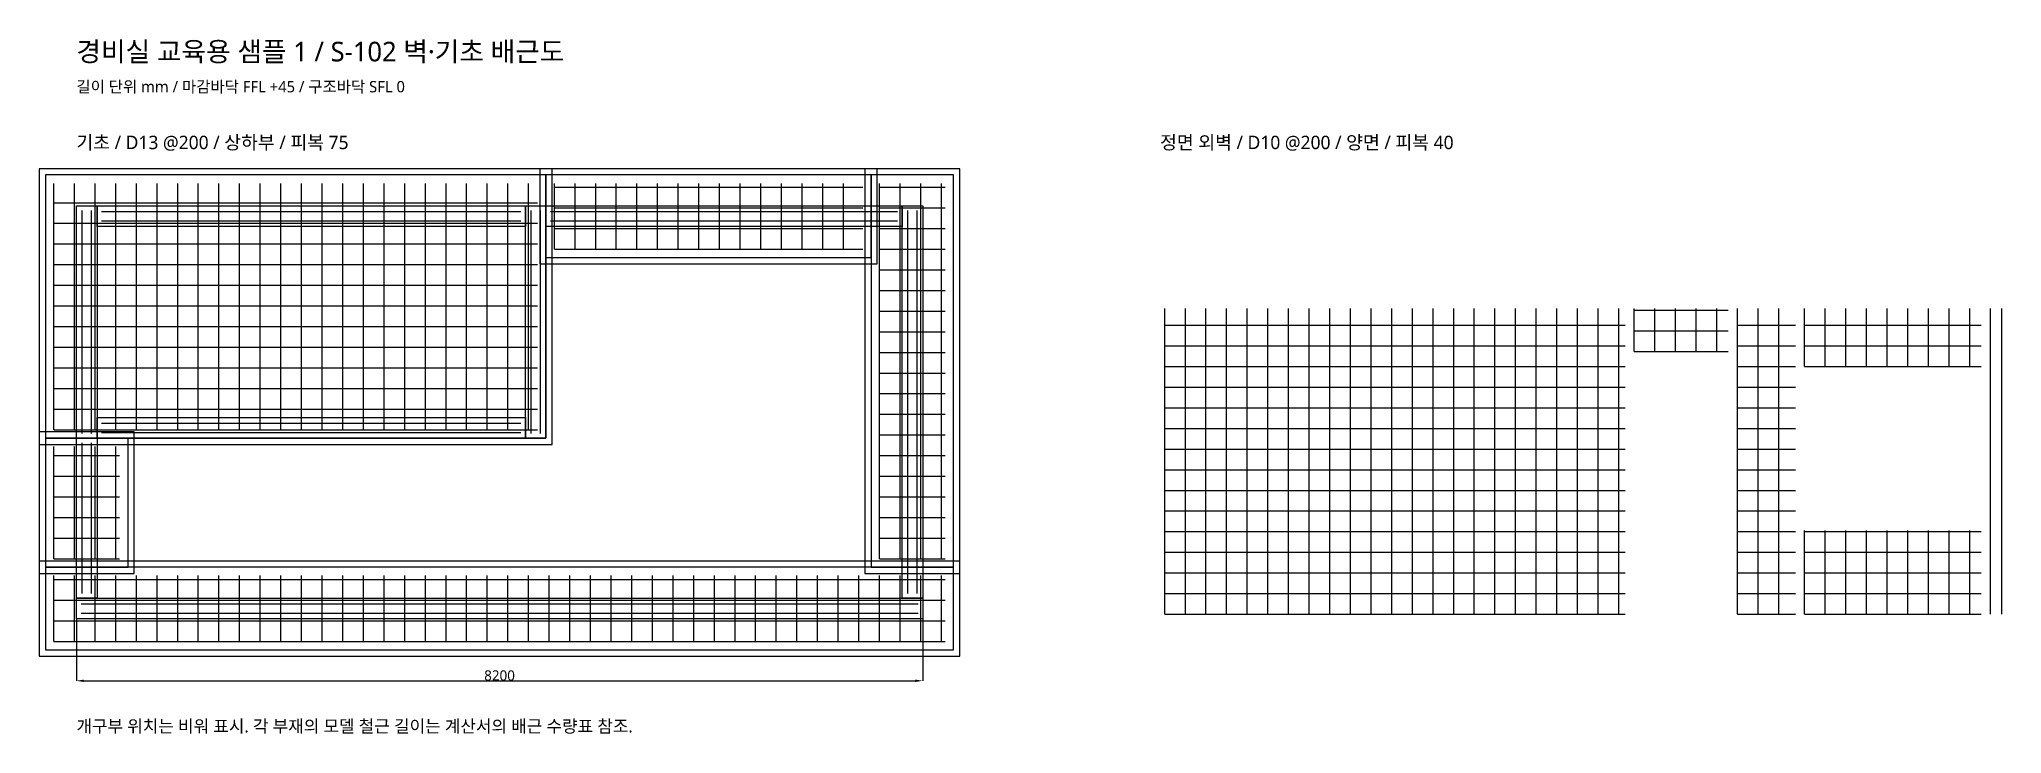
# Model space of a CAD drawing. Header units: millimetres. Extents: x -360 to 18655, y -1113 to 5614.
import ezdxf

# ---------------------------------------------------------------- set-up
doc = ezdxf.new("R2010")
doc.units = ezdxf.units.MM
for name, color, linetype in [('BUILDING', 8, 'Continuous'), ('DIM', 7, 'Continuous'), ('REBAR', 1, 'Continuous'), ('TEXT', 7, 'Continuous')]:
    doc.layers.add(name, color=color, linetype=linetype)
doc.styles.add('KOREAN', font='malgun.ttf')
doc.dimstyles.get("Standard").update_dxf_attribs({"dimtxt": 2.5, "dimasz": 2.5, "dimexe": 1.25, "dimexo": 0.625, "dimtad": 1, "dimcen": 2.5, "dimazin": 3, "dimtfac": 1, "dimtmove": 0, "dimatfit": 3})

msp = doc.modelspace()

# ---------------------------------------------------------------- linework, layer by layer
at = {"layer": 'BUILDING'}
for p, q in [((4610, 4360), (-360, 4360)), ((-360, 4360), (-360, 1690)), ((4550, 4300), (-300, 4300)), ((-300, 4300), (-300, 1750)), ((7760, 4360), (4490, 4360)), ((4490, 4360), (4490, 3440)), ((4550, 1750), (4550, 4300)), ((7700, 4300), (4550, 4300)), ((4550, 4300), (4550, 3500)), ((4610, 1690), (4610, 4360)), ((8560, 4360), (7640, 4360)), ((7640, 4360), (7640, 440)), ((8500, 4300), (7700, 4300)), ((7700, 4300), (7700, 500)), ((7700, 3500), (7700, 4300)), ((7760, 3440), (7760, 4360)), ((8500, 500), (8500, 4300)), ((8560, 440), (8560, 4360)), ((0, 4000), (164.706, 4000)), ((0, 3602.941), (0, 4000)), ((164.706, 4000), (200, 4000)), ((200, 4000), (200, 2147.059)), ((200, 4000), (3617.647, 4000)), ((200, 3964.706), (200, 4000)), ((3617.647, 4000), (4350, 4000)), ((4350, 4000), (4514.706, 4000)), ((4350, 3602.941), (4350, 4000)), ((4350, 4000), (4350, 3835.294)), ((4514.706, 4000), (4550, 4000)), ((4550, 4000), (4550, 2147.059)), ((4550, 4000), (6521.429, 4000)), ((4550, 3914.286), (4550, 4000)), ((6521.429, 4000), (8000, 4000)), ((8000, 4000), (8114.286, 4000)), ((8000, 2371.429), (8000, 4000)), ((8000, 4000), (8000, 3885.714)), ((8114.286, 4000), (8200, 4000)), ((8200, 4000), (8200, 1828.571)), ((200, 3800), (200, 3964.706)), ((4350, 3835.294), (4350, 3800)), ((4550, 3800), (4550, 3914.286)), ((8000, 3885.714), (8000, 3800)), ((932.353, 3800), (200, 3800)), ((4350, 3800), (932.353, 3800)), ((6028.572, 3800), (4550, 3800)), ((8000, 3800), (6028.572, 3800)), ((0, 1750), (0, 3602.941)), ((4350, 1750), (4350, 3602.941)), ((4490, 3440), (7760, 3440)), ((4550, 3500), (7700, 3500)), ((8000, 200), (8000, 2371.429)), ((200, 2147.059), (200, 1750)), ((4550, 2147.059), (4550, 1750)), ((200, 1950), (3617.647, 1950)), ((200, 1914.706), (200, 1950)), ((200, 1750), (200, 1914.706)), ((3617.647, 1950), (4350, 1950)), ((4350, 1950), (4350, 1785.294)), ((560, 1810), (-360, 1810)), ((-360, 1810), (-360, 440)), ((-300, 1750), (4550, 1750)), ((500, 1750), (-300, 1750)), ((-300, 1750), (-300, 500)), ((35.294, 1750), (0, 1750)), ((0, 1750), (114.286, 1750)), ((0, 1085.714), (0, 1750)), ((200, 1750), (35.294, 1750)), ((114.286, 1750), (200, 1750)), ((932.353, 1750), (200, 1750)), ((200, 1750), (200, 864.286)), ((500, 500), (500, 1750)), ((560, 440), (560, 1810)), ((4350, 1750), (932.353, 1750)), ((4350, 1785.294), (4350, 1750)), ((4385.294, 1750), (4350, 1750)), ((4550, 1750), (4385.294, 1750)), ((8200, 1828.571), (8200, 200)), ((-360, 1690), (4610, 1690)), ((0, 200), (0, 1085.714)), ((200, 864.286), (200, 200)), ((8560, 560), (-360, 560)), ((-360, 560), (-360, -360)), ((-360, 440), (560, 440)), ((8500, 500), (-300, 500)), ((-300, 500), (-300, -300)), ((-300, 500), (500, 500)), ((7640, 440), (8560, 440)), ((7700, 500), (8500, 500)), ((8500, -300), (8500, 500)), ((8560, -360), (8560, 560)), ((0, 200), (4685.714, 200)), ((0, 114.286), (0, 200)), ((85.714, 200), (0, 200)), ((200, 200), (85.714, 200)), ((4685.714, 200), (8200, 200)), ((8085.714, 200), (8000, 200)), ((8200, 200), (8085.714, 200)), ((8200, 200), (8200, 85.714)), ((0, 0), (0, 114.286)), ((8200, 85.714), (8200, 0)), ((3514.286, 0), (0, 0)), ((8200, 0), (3514.286, 0)), ((-360, -360), (8560, -360)), ((-300, -300), (8500, -300))]:
    msp.add_line(p, q, dxfattribs=at)
at = {"layer": 'REBAR'}
for p, q in [((-218.65, 1831.35), (-218.65, 4218.65)), ((-218.65, 1831.35), (-218.65, 4218.65)), ((-18.65, 1831.35), (-18.65, 4218.65)), ((-18.65, 1831.35), (-18.65, 4218.65)), ((181.35, 1831.35), (181.35, 4218.65)), ((181.35, 1831.35), (181.35, 4218.65)), ((381.35, 1831.35), (381.35, 4218.65)), ((381.35, 1831.35), (381.35, 4218.65)), ((581.35, 1831.35), (581.35, 4218.65)), ((581.35, 1831.35), (581.35, 4218.65)), ((781.35, 1831.35), (781.35, 4218.65)), ((781.35, 1831.35), (781.35, 4218.65)), ((981.35, 1831.35), (981.35, 4218.65)), ((981.35, 1831.35), (981.35, 4218.65)), ((1181.35, 1831.35), (1181.35, 4218.65)), ((1181.35, 1831.35), (1181.35, 4218.65)), ((1381.35, 1831.35), (1381.35, 4218.65)), ((1381.35, 1831.35), (1381.35, 4218.65)), ((1581.35, 1831.35), (1581.35, 4218.65)), ((1581.35, 1831.35), (1581.35, 4218.65)), ((1781.35, 1831.35), (1781.35, 4218.65)), ((1781.35, 1831.35), (1781.35, 4218.65)), ((1981.35, 1831.35), (1981.35, 4218.65)), ((1981.35, 1831.35), (1981.35, 4218.65)), ((2181.35, 1831.35), (2181.35, 4218.65)), ((2181.35, 1831.35), (2181.35, 4218.65)), ((2381.35, 1831.35), (2381.35, 4218.65)), ((2381.35, 1831.35), (2381.35, 4218.65)), ((2581.35, 1831.35), (2581.35, 4218.65)), ((2581.35, 1831.35), (2581.35, 4218.65)), ((2781.35, 1831.35), (2781.35, 4218.65)), ((2781.35, 1831.35), (2781.35, 4218.65)), ((2981.35, 1831.35), (2981.35, 4218.65)), ((2981.35, 1831.35), (2981.35, 4218.65)), ((3181.35, 1831.35), (3181.35, 4218.65)), ((3181.35, 1831.35), (3181.35, 4218.65)), ((3381.35, 1831.35), (3381.35, 4218.65)), ((3381.35, 1831.35), (3381.35, 4218.65)), ((3581.35, 1831.35), (3581.35, 4218.65)), ((3581.35, 1831.35), (3581.35, 4218.65)), ((3781.35, 1831.35), (3781.35, 4218.65)), ((3781.35, 1831.35), (3781.35, 4218.65)), ((3981.35, 1831.35), (3981.35, 4218.65)), ((3981.35, 1831.35), (3981.35, 4218.65)), ((4181.35, 1831.35), (4181.35, 4218.65)), ((4181.35, 1831.35), (4181.35, 4218.65)), ((4381.35, 1831.35), (4381.35, 4218.65)), ((4381.35, 1831.35), (4381.35, 4218.65)), ((4631.35, 3581.35), (4631.35, 4218.65)), ((4631.35, 3581.35), (4631.35, 4218.65)), ((4831.35, 3581.35), (4831.35, 4218.65)), ((4831.35, 3581.35), (4831.35, 4218.65)), ((5031.35, 3581.35), (5031.35, 4218.65)), ((5031.35, 3581.35), (5031.35, 4218.65)), ((5231.35, 3581.35), (5231.35, 4218.65)), ((5231.35, 3581.35), (5231.35, 4218.65)), ((5431.35, 3581.35), (5431.35, 4218.65)), ((5431.35, 3581.35), (5431.35, 4218.65)), ((5631.35, 3581.35), (5631.35, 4218.65)), ((5631.35, 3581.35), (5631.35, 4218.65)), ((5831.35, 3581.35), (5831.35, 4218.65)), ((5831.35, 3581.35), (5831.35, 4218.65)), ((6031.35, 3581.35), (6031.35, 4218.65)), ((6031.35, 3581.35), (6031.35, 4218.65)), ((6231.35, 3581.35), (6231.35, 4218.65)), ((6231.35, 3581.35), (6231.35, 4218.65)), ((6431.35, 3581.35), (6431.35, 4218.65)), ((6431.35, 3581.35), (6431.35, 4218.65)), ((6631.35, 3581.35), (6631.35, 4218.65)), ((6631.35, 3581.35), (6631.35, 4218.65)), ((6831.35, 3581.35), (6831.35, 4218.65)), ((6831.35, 3581.35), (6831.35, 4218.65)), ((7031.35, 3581.35), (7031.35, 4218.65)), ((7031.35, 3581.35), (7031.35, 4218.65)), ((7231.35, 3581.35), (7231.35, 4218.65)), ((7231.35, 3581.35), (7231.35, 4218.65)), ((7431.35, 3581.35), (7431.35, 4218.65)), ((7431.35, 3581.35), (7431.35, 4218.65)), ((7781.35, 581.35), (7781.35, 4218.65)), ((7781.35, 581.35), (7781.35, 4218.65)), ((7981.35, 581.35), (7981.35, 4218.65)), ((7981.35, 581.35), (7981.35, 4218.65)), ((8181.35, 581.35), (8181.35, 4218.65)), ((8181.35, 581.35), (8181.35, 4218.65)), ((8381.35, 581.35), (8381.35, 4218.65)), ((8381.35, 581.35), (8381.35, 4218.65)), ((-218.65, 4031.35), (4468.65, 4031.35)), ((-218.65, 4031.35), (4468.65, 4031.35)), ((4631.35, 4181.35), (7618.65, 4181.35)), ((4631.35, 4181.35), (7618.65, 4181.35)), ((7781.35, 4181.35), (8418.65, 4181.35)), ((7781.35, 4181.35), (8418.65, 4181.35)), ((-218.65, 3831.35), (4468.65, 3831.35)), ((-218.65, 3831.35), (4468.65, 3831.35)), ((54.765, 1794.765), (54.765, 3955.235)), ((54.765, 1794.765), (54.765, 3955.235)), ((54.765, 1794.765), (54.765, 3955.235)), ((54.765, 1794.765), (54.765, 3955.235)), ((145.235, 1794.765), (145.235, 3955.235)), ((145.235, 1794.765), (145.235, 3955.235)), ((145.235, 1794.765), (145.235, 3955.235)), ((145.235, 1794.765), (145.235, 3955.235)), ((244.765, 3945.235), (4305.235, 3945.235)), ((244.765, 3945.235), (4305.235, 3945.235)), ((244.765, 3945.235), (4305.235, 3945.235)), ((244.765, 3945.235), (4305.235, 3945.235)), ((244.765, 3854.765), (4305.235, 3854.765)), ((244.765, 3854.765), (4305.235, 3854.765)), ((244.765, 3854.765), (4305.235, 3854.765)), ((244.765, 3854.765), (4305.235, 3854.765)), ((4404.765, 1794.765), (4404.765, 3955.235)), ((4404.765, 1794.765), (4404.765, 3955.235)), ((4404.765, 1794.765), (4404.765, 3955.235)), ((4404.765, 1794.765), (4404.765, 3955.235)), ((4495.235, 1794.765), (4495.235, 3955.235)), ((4495.235, 1794.765), (4495.235, 3955.235)), ((4495.235, 1794.765), (4495.235, 3955.235)), ((4495.235, 1794.765), (4495.235, 3955.235)), ((4594.765, 3945.235), (7955.235, 3945.235)), ((4594.765, 3945.235), (7955.235, 3945.235)), ((4594.765, 3854.765), (7955.235, 3854.765)), ((4594.765, 3854.765), (7955.235, 3854.765)), ((4631.35, 3981.35), (7618.65, 3981.35)), ((4631.35, 3981.35), (7618.65, 3981.35)), ((7781.35, 3981.35), (8418.65, 3981.35)), ((7781.35, 3981.35), (8418.65, 3981.35)), ((8054.765, 244.765), (8054.765, 3955.235)), ((8054.765, 244.765), (8054.765, 3955.235)), ((8145.235, 244.765), (8145.235, 3955.235)), ((8145.235, 244.765), (8145.235, 3955.235)), ((-218.65, 3631.35), (4468.65, 3631.35)), ((-218.65, 3631.35), (4468.65, 3631.35)), ((4631.35, 3781.35), (7618.65, 3781.35)), ((4631.35, 3781.35), (7618.65, 3781.35)), ((7781.35, 3781.35), (8418.65, 3781.35)), ((7781.35, 3781.35), (8418.65, 3781.35)), ((-218.65, 3431.35), (4468.65, 3431.35)), ((-218.65, 3431.35), (4468.65, 3431.35)), ((4631.35, 3581.35), (7618.65, 3581.35)), ((4631.35, 3581.35), (7618.65, 3581.35)), ((7781.35, 3581.35), (8418.65, 3581.35)), ((7781.35, 3581.35), (8418.65, 3581.35)), ((7781.35, 3381.35), (8418.65, 3381.35)), ((7781.35, 3381.35), (8418.65, 3381.35)), ((-218.65, 3231.35), (4468.65, 3231.35)), ((-218.65, 3231.35), (4468.65, 3231.35)), ((7781.35, 3181.35), (8418.65, 3181.35)), ((7781.35, 3181.35), (8418.65, 3181.35)), ((-218.65, 3031.35), (4468.65, 3031.35)), ((-218.65, 3031.35), (4468.65, 3031.35)), ((7781.35, 2981.35), (8418.65, 2981.35)), ((7781.35, 2981.35), (8418.65, 2981.35)), ((10544.765, 44.765), (10544.765, 3005.235)), ((10544.765, 44.765), (10544.765, 3005.235)), ((10744.765, 44.765), (10744.765, 3005.235)), ((10744.765, 44.765), (10744.765, 3005.235)), ((10944.765, 44.765), (10944.765, 3005.235)), ((10944.765, 44.765), (10944.765, 3005.235)), ((11144.765, 44.765), (11144.765, 3005.235)), ((11144.765, 44.765), (11144.765, 3005.235)), ((11344.765, 44.765), (11344.765, 3005.235)), ((11344.765, 44.765), (11344.765, 3005.235)), ((11544.765, 44.765), (11544.765, 3005.235)), ((11544.765, 44.765), (11544.765, 3005.235)), ((11744.765, 44.765), (11744.765, 3005.235)), ((11744.765, 44.765), (11744.765, 3005.235)), ((11944.765, 44.765), (11944.765, 3005.235)), ((11944.765, 44.765), (11944.765, 3005.235)), ((12144.765, 44.765), (12144.765, 3005.235)), ((12144.765, 44.765), (12144.765, 3005.235)), ((12344.765, 44.765), (12344.765, 3005.235)), ((12344.765, 44.765), (12344.765, 3005.235)), ((12544.765, 44.765), (12544.765, 3005.235)), ((12544.765, 44.765), (12544.765, 3005.235)), ((12744.765, 44.765), (12744.765, 3005.235)), ((12744.765, 44.765), (12744.765, 3005.235)), ((12944.765, 44.765), (12944.765, 3005.235)), ((12944.765, 44.765), (12944.765, 3005.235)), ((13144.765, 44.765), (13144.765, 3005.235)), ((13144.765, 44.765), (13144.765, 3005.235)), ((13344.765, 44.765), (13344.765, 3005.235)), ((13344.765, 44.765), (13344.765, 3005.235)), ((13544.765, 44.765), (13544.765, 3005.235)), ((13544.765, 44.765), (13544.765, 3005.235)), ((13744.765, 44.765), (13744.765, 3005.235)), ((13744.765, 44.765), (13744.765, 3005.235)), ((13944.765, 44.765), (13944.765, 3005.235)), ((13944.765, 44.765), (13944.765, 3005.235)), ((14144.765, 44.765), (14144.765, 3005.235)), ((14144.765, 44.765), (14144.765, 3005.235)), ((14344.765, 44.765), (14344.765, 3005.235)), ((14344.765, 44.765), (14344.765, 3005.235)), ((14544.765, 44.765), (14544.765, 3005.235)), ((14544.765, 44.765), (14544.765, 3005.235)), ((14744.765, 44.765), (14744.765, 3005.235)), ((14744.765, 44.765), (14744.765, 3005.235)), ((14944.765, 44.765), (14944.765, 3005.235)), ((14944.765, 44.765), (14944.765, 3005.235)), ((15094.765, 2589.765), (15094.765, 3005.235)), ((15094.765, 2589.765), (15094.765, 3005.235)), ((15094.765, 2989.765), (16005.235, 2989.765)), ((15094.765, 2989.765), (16005.235, 2989.765)), ((15294.765, 2589.765), (15294.765, 3005.235)), ((15294.765, 2589.765), (15294.765, 3005.235)), ((15494.765, 2589.765), (15494.765, 3005.235)), ((15494.765, 2589.765), (15494.765, 3005.235)), ((15694.765, 2589.765), (15694.765, 3005.235)), ((15694.765, 2589.765), (15694.765, 3005.235)), ((15894.765, 2589.765), (15894.765, 3005.235)), ((15894.765, 2589.765), (15894.765, 3005.235)), ((16094.765, 44.765), (16094.765, 3005.235)), ((16094.765, 44.765), (16094.765, 3005.235)), ((16294.765, 44.765), (16294.765, 3005.235)), ((16294.765, 44.765), (16294.765, 3005.235)), ((16494.765, 44.765), (16494.765, 3005.235)), ((16494.765, 44.765), (16494.765, 3005.235)), ((16744.765, 2444.765), (16744.765, 3005.235)), ((16744.765, 2444.765), (16744.765, 3005.235)), ((16944.765, 2444.765), (16944.765, 3005.235)), ((16944.765, 2444.765), (16944.765, 3005.235)), ((17144.765, 2444.765), (17144.765, 3005.235)), ((17144.765, 2444.765), (17144.765, 3005.235)), ((17344.765, 2444.765), (17344.765, 3005.235)), ((17344.765, 2444.765), (17344.765, 3005.235)), ((17544.765, 2444.765), (17544.765, 3005.235)), ((17544.765, 2444.765), (17544.765, 3005.235)), ((17744.765, 2444.765), (17744.765, 3005.235)), ((17744.765, 2444.765), (17744.765, 3005.235)), ((17944.765, 2444.765), (17944.765, 3005.235)), ((17944.765, 2444.765), (17944.765, 3005.235)), ((18144.765, 2444.765), (18144.765, 3005.235)), ((18144.765, 2444.765), (18144.765, 3005.235)), ((18344.765, 2444.765), (18344.765, 3005.235)), ((18344.765, 2444.765), (18344.765, 3005.235)), ((18544.765, 44.765), (18544.765, 3005.235)), ((18655.235, 44.765), (18655.235, 3005.235)), ((-218.65, 2831.35), (4468.65, 2831.35)), ((-218.65, 2831.35), (4468.65, 2831.35)), ((7781.35, 2781.35), (8418.65, 2781.35)), ((7781.35, 2781.35), (8418.65, 2781.35)), ((10544.765, 2844.765), (15005.235, 2844.765)), ((10544.765, 2844.765), (15005.235, 2844.765)), ((15094.765, 2789.765), (16005.235, 2789.765)), ((15094.765, 2789.765), (16005.235, 2789.765)), ((16094.765, 2844.765), (16655.235, 2844.765)), ((16094.765, 2844.765), (16655.235, 2844.765)), ((16744.765, 2844.765), (18455.235, 2844.765)), ((16744.765, 2844.765), (18455.235, 2844.765)), ((-218.65, 2631.35), (4468.65, 2631.35)), ((-218.65, 2631.35), (4468.65, 2631.35)), ((7781.35, 2581.35), (8418.65, 2581.35)), ((7781.35, 2581.35), (8418.65, 2581.35)), ((10544.765, 2644.765), (15005.235, 2644.765)), ((10544.765, 2644.765), (15005.235, 2644.765)), ((15094.765, 2589.765), (16005.235, 2589.765)), ((15094.765, 2589.765), (16005.235, 2589.765)), ((16094.765, 2644.765), (16655.235, 2644.765)), ((16094.765, 2644.765), (16655.235, 2644.765)), ((16744.765, 2644.765), (18455.235, 2644.765)), ((16744.765, 2644.765), (18455.235, 2644.765)), ((-218.65, 2431.35), (4468.65, 2431.35)), ((-218.65, 2431.35), (4468.65, 2431.35)), ((7781.35, 2381.35), (8418.65, 2381.35)), ((7781.35, 2381.35), (8418.65, 2381.35)), ((10544.765, 2444.765), (15005.235, 2444.765)), ((10544.765, 2444.765), (15005.235, 2444.765)), ((16094.765, 2444.765), (16655.235, 2444.765)), ((16094.765, 2444.765), (16655.235, 2444.765)), ((16744.765, 2444.765), (18455.235, 2444.765)), ((16744.765, 2444.765), (18455.235, 2444.765)), ((-218.65, 2231.35), (4468.65, 2231.35)), ((-218.65, 2231.35), (4468.65, 2231.35)), ((7781.35, 2181.35), (8418.65, 2181.35)), ((7781.35, 2181.35), (8418.65, 2181.35)), ((10544.765, 2244.765), (15005.235, 2244.765)), ((10544.765, 2244.765), (15005.235, 2244.765)), ((16094.765, 2244.765), (16655.235, 2244.765)), ((16094.765, 2244.765), (16655.235, 2244.765)), ((-218.65, 2031.35), (4468.65, 2031.35)), ((-218.65, 2031.35), (4468.65, 2031.35)), ((7781.35, 1981.35), (8418.65, 1981.35)), ((7781.35, 1981.35), (8418.65, 1981.35)), ((10544.765, 2044.765), (15005.235, 2044.765)), ((10544.765, 2044.765), (15005.235, 2044.765)), ((16094.765, 2044.765), (16655.235, 2044.765)), ((16094.765, 2044.765), (16655.235, 2044.765)), ((-218.65, 1831.35), (4468.65, 1831.35)), ((-218.65, 1831.35), (4468.65, 1831.35)), ((244.765, 1895.235), (4305.235, 1895.235)), ((244.765, 1895.235), (4305.235, 1895.235)), ((244.765, 1895.235), (4305.235, 1895.235)), ((244.765, 1895.235), (4305.235, 1895.235)), ((244.765, 1804.765), (4305.235, 1804.765)), ((244.765, 1804.765), (4305.235, 1804.765)), ((244.765, 1804.765), (4305.235, 1804.765)), ((244.765, 1804.765), (4305.235, 1804.765)), ((7781.35, 1781.35), (8418.65, 1781.35)), ((7781.35, 1781.35), (8418.65, 1781.35)), ((10544.765, 1844.765), (15005.235, 1844.765)), ((10544.765, 1844.765), (15005.235, 1844.765)), ((16094.765, 1844.765), (16655.235, 1844.765)), ((16094.765, 1844.765), (16655.235, 1844.765)), ((-218.65, 581.35), (-218.65, 1668.65)), ((-218.65, 581.35), (-218.65, 1668.65)), ((-218.65, 1581.35), (418.65, 1581.35)), ((-218.65, 1581.35), (418.65, 1581.35)), ((-18.65, 581.35), (-18.65, 1668.65)), ((-18.65, 581.35), (-18.65, 1668.65)), ((54.765, 244.765), (54.765, 1705.235)), ((54.765, 244.765), (54.765, 1705.235)), ((145.235, 244.765), (145.235, 1705.235)), ((145.235, 244.765), (145.235, 1705.235)), ((181.35, 581.35), (181.35, 1668.65)), ((181.35, 581.35), (181.35, 1668.65)), ((381.35, 581.35), (381.35, 1668.65)), ((381.35, 581.35), (381.35, 1668.65)), ((7781.35, 1581.35), (8418.65, 1581.35)), ((7781.35, 1581.35), (8418.65, 1581.35)), ((10544.765, 1644.765), (15005.235, 1644.765)), ((10544.765, 1644.765), (15005.235, 1644.765)), ((16094.765, 1644.765), (16655.235, 1644.765)), ((16094.765, 1644.765), (16655.235, 1644.765)), ((-218.65, 1381.35), (418.65, 1381.35)), ((-218.65, 1381.35), (418.65, 1381.35)), ((7781.35, 1381.35), (8418.65, 1381.35)), ((7781.35, 1381.35), (8418.65, 1381.35)), ((10544.765, 1444.765), (15005.235, 1444.765)), ((10544.765, 1444.765), (15005.235, 1444.765)), ((16094.765, 1444.765), (16655.235, 1444.765)), ((16094.765, 1444.765), (16655.235, 1444.765)), ((-218.65, 1181.35), (418.65, 1181.35)), ((-218.65, 1181.35), (418.65, 1181.35)), ((7781.35, 1181.35), (8418.65, 1181.35)), ((7781.35, 1181.35), (8418.65, 1181.35)), ((10544.765, 1244.765), (15005.235, 1244.765)), ((10544.765, 1244.765), (15005.235, 1244.765)), ((16094.765, 1244.765), (16655.235, 1244.765)), ((16094.765, 1244.765), (16655.235, 1244.765)), ((-218.65, 981.35), (418.65, 981.35)), ((-218.65, 981.35), (418.65, 981.35)), ((7781.35, 981.35), (8418.65, 981.35)), ((7781.35, 981.35), (8418.65, 981.35)), ((10544.765, 1044.765), (15005.235, 1044.765)), ((10544.765, 1044.765), (15005.235, 1044.765)), ((16094.765, 1044.765), (16655.235, 1044.765)), ((16094.765, 1044.765), (16655.235, 1044.765)), ((-218.65, 781.35), (418.65, 781.35)), ((-218.65, 781.35), (418.65, 781.35)), ((7781.35, 781.35), (8418.65, 781.35)), ((7781.35, 781.35), (8418.65, 781.35)), ((10544.765, 844.765), (15005.235, 844.765)), ((10544.765, 844.765), (15005.235, 844.765)), ((16094.765, 844.765), (16655.235, 844.765)), ((16094.765, 844.765), (16655.235, 844.765)), ((16744.765, 44.765), (16744.765, 855.235)), ((16744.765, 44.765), (16744.765, 855.235)), ((16744.765, 844.765), (18455.235, 844.765)), ((16744.765, 844.765), (18455.235, 844.765)), ((16944.765, 44.765), (16944.765, 855.235)), ((16944.765, 44.765), (16944.765, 855.235)), ((17144.765, 44.765), (17144.765, 855.235)), ((17144.765, 44.765), (17144.765, 855.235)), ((17344.765, 44.765), (17344.765, 855.235)), ((17344.765, 44.765), (17344.765, 855.235)), ((17544.765, 44.765), (17544.765, 855.235)), ((17544.765, 44.765), (17544.765, 855.235)), ((17744.765, 44.765), (17744.765, 855.235)), ((17744.765, 44.765), (17744.765, 855.235)), ((17944.765, 44.765), (17944.765, 855.235)), ((17944.765, 44.765), (17944.765, 855.235)), ((18144.765, 44.765), (18144.765, 855.235)), ((18144.765, 44.765), (18144.765, 855.235)), ((18344.765, 44.765), (18344.765, 855.235)), ((18344.765, 44.765), (18344.765, 855.235)), ((-218.65, 581.35), (418.65, 581.35)), ((-218.65, 581.35), (418.65, 581.35)), ((7781.35, 581.35), (8418.65, 581.35)), ((7781.35, 581.35), (8418.65, 581.35)), ((10544.765, 644.765), (15005.235, 644.765)), ((10544.765, 644.765), (15005.235, 644.765)), ((16094.765, 644.765), (16655.235, 644.765)), ((16094.765, 644.765), (16655.235, 644.765)), ((16744.765, 644.765), (18455.235, 644.765)), ((16744.765, 644.765), (18455.235, 644.765)), ((-218.65, -218.65), (-218.65, 418.65)), ((-218.65, -218.65), (-218.65, 418.65)), ((-218.65, 381.35), (8418.65, 381.35)), ((-218.65, 381.35), (8418.65, 381.35)), ((-18.65, -218.65), (-18.65, 418.65)), ((-18.65, -218.65), (-18.65, 418.65)), ((181.35, -218.65), (181.35, 418.65)), ((181.35, -218.65), (181.35, 418.65)), ((381.35, -218.65), (381.35, 418.65)), ((381.35, -218.65), (381.35, 418.65)), ((581.35, -218.65), (581.35, 418.65)), ((581.35, -218.65), (581.35, 418.65)), ((781.35, -218.65), (781.35, 418.65)), ((781.35, -218.65), (781.35, 418.65)), ((981.35, -218.65), (981.35, 418.65)), ((981.35, -218.65), (981.35, 418.65)), ((1181.35, -218.65), (1181.35, 418.65)), ((1181.35, -218.65), (1181.35, 418.65)), ((1381.35, -218.65), (1381.35, 418.65)), ((1381.35, -218.65), (1381.35, 418.65)), ((1581.35, -218.65), (1581.35, 418.65)), ((1581.35, -218.65), (1581.35, 418.65)), ((1781.35, -218.65), (1781.35, 418.65)), ((1781.35, -218.65), (1781.35, 418.65)), ((1981.35, -218.65), (1981.35, 418.65)), ((1981.35, -218.65), (1981.35, 418.65)), ((2181.35, -218.65), (2181.35, 418.65)), ((2181.35, -218.65), (2181.35, 418.65)), ((2381.35, -218.65), (2381.35, 418.65)), ((2381.35, -218.65), (2381.35, 418.65)), ((2581.35, -218.65), (2581.35, 418.65)), ((2581.35, -218.65), (2581.35, 418.65)), ((2781.35, -218.65), (2781.35, 418.65)), ((2781.35, -218.65), (2781.35, 418.65)), ((2981.35, -218.65), (2981.35, 418.65)), ((2981.35, -218.65), (2981.35, 418.65)), ((3181.35, -218.65), (3181.35, 418.65)), ((3181.35, -218.65), (3181.35, 418.65)), ((3381.35, -218.65), (3381.35, 418.65)), ((3381.35, -218.65), (3381.35, 418.65)), ((3581.35, -218.65), (3581.35, 418.65)), ((3581.35, -218.65), (3581.35, 418.65)), ((3781.35, -218.65), (3781.35, 418.65)), ((3781.35, -218.65), (3781.35, 418.65)), ((3981.35, -218.65), (3981.35, 418.65)), ((3981.35, -218.65), (3981.35, 418.65)), ((4181.35, -218.65), (4181.35, 418.65)), ((4181.35, -218.65), (4181.35, 418.65)), ((4381.35, -218.65), (4381.35, 418.65)), ((4381.35, -218.65), (4381.35, 418.65)), ((4581.35, -218.65), (4581.35, 418.65)), ((4581.35, -218.65), (4581.35, 418.65)), ((4781.35, -218.65), (4781.35, 418.65)), ((4781.35, -218.65), (4781.35, 418.65)), ((4981.35, -218.65), (4981.35, 418.65)), ((4981.35, -218.65), (4981.35, 418.65)), ((5181.35, -218.65), (5181.35, 418.65)), ((5181.35, -218.65), (5181.35, 418.65)), ((5381.35, -218.65), (5381.35, 418.65)), ((5381.35, -218.65), (5381.35, 418.65)), ((5581.35, -218.65), (5581.35, 418.65)), ((5581.35, -218.65), (5581.35, 418.65)), ((5781.35, -218.65), (5781.35, 418.65)), ((5781.35, -218.65), (5781.35, 418.65)), ((5981.35, -218.65), (5981.35, 418.65)), ((5981.35, -218.65), (5981.35, 418.65)), ((6181.35, -218.65), (6181.35, 418.65)), ((6181.35, -218.65), (6181.35, 418.65)), ((6381.35, -218.65), (6381.35, 418.65)), ((6381.35, -218.65), (6381.35, 418.65)), ((6581.35, -218.65), (6581.35, 418.65)), ((6581.35, -218.65), (6581.35, 418.65)), ((6781.35, -218.65), (6781.35, 418.65)), ((6781.35, -218.65), (6781.35, 418.65)), ((6981.35, -218.65), (6981.35, 418.65)), ((6981.35, -218.65), (6981.35, 418.65)), ((7181.35, -218.65), (7181.35, 418.65)), ((7181.35, -218.65), (7181.35, 418.65)), ((7381.35, -218.65), (7381.35, 418.65)), ((7381.35, -218.65), (7381.35, 418.65)), ((7581.35, -218.65), (7581.35, 418.65)), ((7581.35, -218.65), (7581.35, 418.65)), ((7781.35, -218.65), (7781.35, 418.65)), ((7781.35, -218.65), (7781.35, 418.65)), ((7981.35, -218.65), (7981.35, 418.65)), ((7981.35, -218.65), (7981.35, 418.65)), ((8181.35, -218.65), (8181.35, 418.65)), ((8181.35, -218.65), (8181.35, 418.65)), ((8381.35, -218.65), (8381.35, 418.65)), ((8381.35, -218.65), (8381.35, 418.65)), ((10544.765, 444.765), (15005.235, 444.765)), ((10544.765, 444.765), (15005.235, 444.765)), ((16094.765, 444.765), (16655.235, 444.765)), ((16094.765, 444.765), (16655.235, 444.765)), ((16744.765, 444.765), (18455.235, 444.765)), ((16744.765, 444.765), (18455.235, 444.765)), ((10544.765, 244.765), (15005.235, 244.765)), ((10544.765, 244.765), (15005.235, 244.765)), ((16094.765, 244.765), (16655.235, 244.765)), ((16094.765, 244.765), (16655.235, 244.765)), ((16744.765, 244.765), (18455.235, 244.765)), ((16744.765, 244.765), (18455.235, 244.765)), ((-218.65, 181.35), (8418.65, 181.35)), ((-218.65, 181.35), (8418.65, 181.35)), ((44.765, 145.235), (8155.235, 145.235)), ((44.765, 145.235), (8155.235, 145.235)), ((44.765, 54.765), (8155.235, 54.765)), ((44.765, 54.765), (8155.235, 54.765)), ((10544.765, 44.765), (15005.235, 44.765)), ((10544.765, 44.765), (15005.235, 44.765)), ((16094.765, 44.765), (16655.235, 44.765)), ((16094.765, 44.765), (16655.235, 44.765)), ((16744.765, 44.765), (18455.235, 44.765)), ((16744.765, 44.765), (18455.235, 44.765)), ((-218.65, -18.65), (8418.65, -18.65)), ((-218.65, -18.65), (8418.65, -18.65)), ((-218.65, -218.65), (8418.65, -218.65)), ((-218.65, -218.65), (8418.65, -218.65))]:
    msp.add_line(p, q, dxfattribs=at)

# ---------------------------------------------------------------- texts
at = {"layer": 'TEXT', "style": 'KOREAN'}
for s, height, p in [('경비실 교육용 샘플 1 / S-102 벽·기초 배근도', 190, (0, 5400)), ('길이 단위 mm / 마감바닥 FFL +45 / 구조바닥 SFL 0', 110, (0, 5100)), ('기초 / D13 @200 / 상하부 / 피복 75', 130, (0, 4550)), ('정면 외벽 / D10 @200 / 양면 / 피복 40', 130, (10500, 4550)), ('개구부 위치는 비워 표시. 각 부재의 모델 철근 길이는 계산서의 배근 수량표 참조.', 120, (0, -1100))]:
    msp.add_text(s, height=height, dxfattribs=at).set_placement(p)

# ---------------------------------------------------------------- dimensions: what is measured, and where the dimension line sits
at = {"layer": 'DIM'}
msp.add_linear_dim(base=(0, -600), p1=(0, 0), p2=(8200, 0), dimstyle='Standard', override={"dimtxt": 100, "dimasz": 70, "dimtad": 1, "dimtxsty": 'KOREAN'}, dxfattribs=at).render()

doc.saveas('drawing.dxf')
